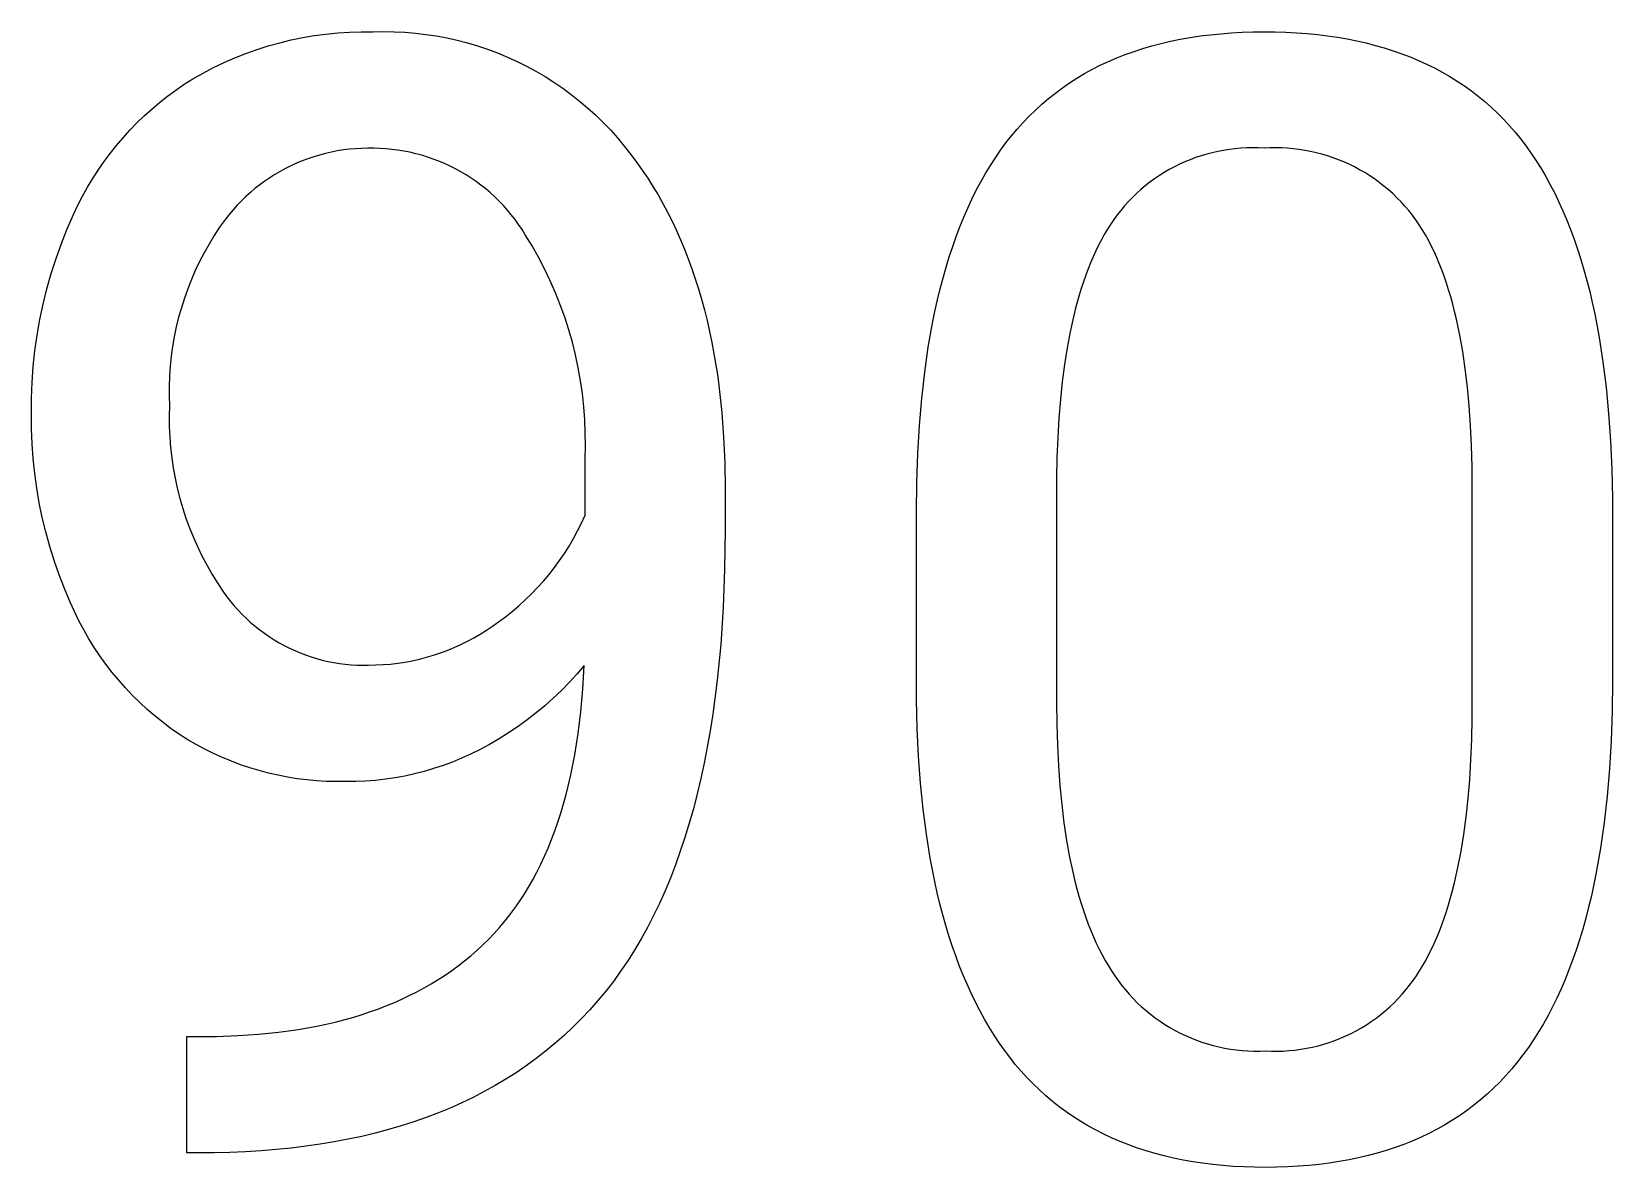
# Model space of a CAD drawing. Header units: millimetres. Extents: x -658 to 2773, y 81 to 2478.
# Drawn here: x 1827.22 to 1870.08, y 230.96 to 261.75 of the extents above; entities that cross this region are included whole.
import ezdxf

# ---------------------------------------------------------------- set-up
doc = ezdxf.new("R2010")
doc.units = ezdxf.units.MM
doc.header["$MEASUREMENT"] = 0
doc.layers.add('Domyślny', color=7, linetype='Continuous', true_color=0x000000)

msp = doc.modelspace()

# ---------------------------------------------------------------- linework, layer by layer
at = {"layer": 'Domyślny'}
for p, q in [((1833.642, 261.365), (1833.95, 261.451)), ((1833.95, 261.451), (1834.261, 261.526)), ((1834.261, 261.526), (1834.574, 261.591)), ((1834.574, 261.591), (1834.889, 261.644)), ((1834.889, 261.644), (1835.206, 261.687)), ((1835.206, 261.687), (1835.524, 261.718)), ((1835.524, 261.718), (1835.843, 261.739)), ((1835.843, 261.739), (1836.163, 261.748)), ((1836.163, 261.748), (1836.483, 261.746)), ((1836.483, 261.746), (1836.77, 261.753)), ((1836.77, 261.753), (1837.057, 261.749)), ((1837.057, 261.749), (1837.344, 261.735)), ((1837.344, 261.735), (1837.631, 261.712)), ((1837.631, 261.712), (1837.916, 261.678)), ((1837.916, 261.678), (1838.2, 261.635)), ((1838.2, 261.635), (1838.483, 261.582)), ((1838.483, 261.582), (1838.763, 261.519)), ((1838.763, 261.519), (1839.041, 261.447)), ((1839.041, 261.447), (1839.317, 261.365)), ((1857.599, 261.367), (1857.85, 261.433)), ((1857.85, 261.433), (1858.106, 261.492)), ((1858.106, 261.492), (1858.367, 261.546)), ((1858.367, 261.546), (1858.634, 261.593)), ((1858.634, 261.593), (1858.905, 261.634)), ((1858.905, 261.634), (1859.181, 261.668)), ((1859.181, 261.668), (1859.463, 261.696)), ((1859.463, 261.696), (1859.749, 261.718)), ((1859.749, 261.718), (1860.041, 261.734)), ((1860.041, 261.734), (1860.337, 261.743)), ((1860.337, 261.743), (1860.639, 261.746)), ((1860.639, 261.746), (1860.938, 261.743)), ((1860.938, 261.743), (1861.232, 261.734)), ((1861.232, 261.734), (1861.521, 261.719)), ((1861.521, 261.719), (1861.805, 261.698)), ((1861.805, 261.698), (1862.084, 261.671)), ((1862.084, 261.671), (1862.358, 261.637)), ((1862.358, 261.637), (1862.627, 261.598)), ((1862.627, 261.598), (1862.891, 261.553)), ((1862.891, 261.553), (1863.151, 261.501)), ((1863.151, 261.501), (1863.405, 261.444)), ((1863.405, 261.444), (1863.654, 261.38)), ((1832.445, 260.916), (1832.738, 261.044)), ((1832.738, 261.044), (1833.036, 261.161)), ((1833.036, 261.161), (1833.337, 261.268)), ((1833.337, 261.268), (1833.642, 261.365)), ((1839.317, 261.365), (1839.589, 261.274)), ((1839.589, 261.274), (1839.858, 261.173)), ((1839.858, 261.173), (1840.124, 261.063)), ((1840.124, 261.063), (1840.385, 260.945)), ((1856.419, 260.944), (1856.645, 261.041)), ((1856.645, 261.041), (1856.876, 261.132)), ((1856.876, 261.132), (1857.112, 261.217)), ((1857.112, 261.217), (1857.353, 261.295)), ((1857.353, 261.295), (1857.599, 261.367)), ((1863.654, 261.38), (1863.898, 261.311)), ((1863.898, 261.311), (1864.138, 261.235)), ((1864.138, 261.235), (1864.372, 261.153)), ((1864.372, 261.153), (1864.601, 261.066)), ((1864.601, 261.066), (1864.826, 260.972)), ((1831.595, 260.473), (1831.873, 260.63)), ((1831.873, 260.63), (1832.157, 260.778)), ((1832.157, 260.778), (1832.445, 260.916)), ((1840.385, 260.945), (1840.643, 260.817)), ((1840.643, 260.817), (1840.896, 260.68)), ((1840.896, 260.68), (1841.144, 260.535)), ((1855.566, 260.492), (1855.772, 260.615)), ((1855.772, 260.615), (1855.983, 260.731)), ((1855.983, 260.731), (1856.198, 260.84)), ((1856.198, 260.84), (1856.419, 260.944)), ((1864.826, 260.972), (1865.045, 260.872)), ((1865.045, 260.872), (1865.26, 260.766)), ((1865.26, 260.766), (1865.469, 260.654)), ((1865.469, 260.654), (1865.674, 260.536)), ((1830.913, 260.004), (1831.135, 260.167)), ((1831.135, 260.167), (1831.362, 260.324)), ((1831.362, 260.324), (1831.595, 260.473)), ((1841.144, 260.535), (1841.386, 260.381)), ((1841.386, 260.381), (1841.624, 260.219)), ((1841.624, 260.219), (1841.855, 260.049)), ((1854.98, 260.088), (1855.17, 260.229)), ((1855.17, 260.229), (1855.366, 260.364)), ((1855.366, 260.364), (1855.566, 260.492)), ((1865.674, 260.536), (1865.873, 260.412)), ((1865.873, 260.412), (1866.068, 260.282)), ((1866.068, 260.282), (1866.258, 260.146)), ((1866.258, 260.146), (1866.442, 260.004)), ((1830.485, 259.654), (1830.696, 259.833)), ((1830.696, 259.833), (1830.913, 260.004)), ((1841.855, 260.049), (1842.081, 259.871)), ((1842.081, 259.871), (1842.3, 259.685)), ((1854.439, 259.627), (1854.614, 259.787)), ((1854.614, 259.787), (1854.795, 259.941)), ((1854.795, 259.941), (1854.98, 260.088)), ((1866.442, 260.004), (1866.622, 259.856)), ((1866.622, 259.856), (1866.797, 259.701)), ((1830.081, 259.278), (1830.28, 259.469)), ((1830.28, 259.469), (1830.485, 259.654)), ((1842.3, 259.685), (1842.513, 259.492)), ((1842.513, 259.492), (1842.719, 259.292)), ((1842.719, 259.292), (1842.918, 259.085)), ((1853.943, 259.11), (1854.104, 259.289)), ((1854.104, 259.289), (1854.269, 259.461)), ((1854.269, 259.461), (1854.439, 259.627)), ((1866.797, 259.701), (1866.967, 259.541)), ((1866.967, 259.541), (1867.131, 259.375)), ((1867.131, 259.375), (1867.291, 259.202)), ((1829.525, 258.665), (1829.703, 258.875)), ((1829.703, 258.875), (1829.889, 259.079)), ((1829.889, 259.079), (1830.081, 259.278)), ((1842.918, 259.085), (1843.11, 258.871)), ((1843.11, 258.871), (1843.294, 258.65)), ((1853.638, 258.734), (1853.788, 258.925)), ((1853.788, 258.925), (1853.943, 259.11)), ((1867.291, 259.202), (1867.446, 259.024)), ((1867.446, 259.024), (1867.596, 258.839)), ((1829.188, 258.227), (1829.353, 258.448)), ((1829.353, 258.448), (1829.525, 258.665)), ((1835.19, 258.449), (1835.03, 258.406)), ((1835.351, 258.486), (1835.19, 258.449)), ((1835.513, 258.517), (1835.351, 258.486)), ((1835.677, 258.543), (1835.513, 258.517)), ((1835.841, 258.563), (1835.677, 258.543)), ((1836.005, 258.578), (1835.841, 258.563)), ((1836.171, 258.587), (1836.005, 258.578)), ((1836.336, 258.591), (1836.171, 258.587)), ((1836.501, 258.589), (1836.336, 258.591)), ((1836.666, 258.584), (1836.501, 258.589)), ((1836.83, 258.575), (1836.666, 258.584)), ((1836.994, 258.559), (1836.83, 258.575)), ((1837.157, 258.539), (1836.994, 258.559)), ((1837.32, 258.512), (1837.157, 258.539)), ((1837.481, 258.48), (1837.32, 258.512)), ((1837.642, 258.443), (1837.481, 258.48)), ((1837.801, 258.4), (1837.642, 258.443)), ((1843.294, 258.65), (1843.471, 258.424)), ((1853.353, 258.332), (1853.493, 258.536)), ((1853.493, 258.536), (1853.638, 258.734)), ((1859.083, 258.43), (1858.932, 258.385)), ((1859.235, 258.47), (1859.083, 258.43)), ((1859.388, 258.504), (1859.235, 258.47)), ((1859.542, 258.533), (1859.388, 258.504)), ((1859.698, 258.557), (1859.542, 258.533)), ((1859.854, 258.576), (1859.698, 258.557)), ((1860.01, 258.589), (1859.854, 258.576)), ((1860.167, 258.597), (1860.01, 258.589)), ((1860.325, 258.6), (1860.167, 258.597)), ((1860.482, 258.597), (1860.325, 258.6)), ((1860.639, 258.589), (1860.482, 258.597)), ((1860.797, 258.597), (1860.639, 258.589)), ((1860.955, 258.6), (1860.797, 258.597)), ((1861.114, 258.597), (1860.955, 258.6)), ((1861.272, 258.589), (1861.114, 258.597)), ((1861.43, 258.576), (1861.272, 258.589)), ((1861.587, 258.557), (1861.43, 258.576)), ((1861.744, 258.533), (1861.587, 258.557)), ((1861.899, 258.504), (1861.744, 258.533)), ((1862.054, 258.469), (1861.899, 258.504)), ((1862.207, 258.429), (1862.054, 258.469)), ((1862.359, 258.384), (1862.207, 258.429)), ((1867.596, 258.839), (1867.741, 258.649)), ((1867.741, 258.649), (1867.881, 258.452)), ((1867.881, 258.452), (1868.017, 258.248)), ((1828.882, 257.768), (1829.031, 258)), ((1829.031, 258), (1829.188, 258.227)), ((1834.109, 258.041), (1833.964, 257.962)), ((1834.257, 258.115), (1834.109, 258.041)), ((1834.408, 258.184), (1834.257, 258.115)), ((1834.56, 258.247), (1834.408, 258.184)), ((1834.715, 258.305), (1834.56, 258.247)), ((1834.872, 258.359), (1834.715, 258.305)), ((1835.03, 258.406), (1834.872, 258.359)), ((1837.958, 258.352), (1837.801, 258.4)), ((1838.114, 258.298), (1837.958, 258.352)), ((1838.267, 258.24), (1838.114, 258.298)), ((1838.419, 258.176), (1838.267, 258.24)), ((1838.569, 258.107), (1838.419, 258.176)), ((1838.716, 258.032), (1838.569, 258.107)), ((1838.86, 257.953), (1838.716, 258.032)), ((1843.471, 258.424), (1843.628, 258.213)), ((1843.628, 258.213), (1843.78, 257.999)), ((1843.78, 257.999), (1843.928, 257.779)), ((1853.086, 257.904), (1853.217, 258.122)), ((1853.217, 258.122), (1853.353, 258.332)), ((1858.068, 258.011), (1857.932, 257.932)), ((1858.206, 258.086), (1858.068, 258.011)), ((1858.347, 258.156), (1858.206, 258.086)), ((1858.49, 258.22), (1858.347, 258.156)), ((1858.636, 258.28), (1858.49, 258.22)), ((1858.783, 258.335), (1858.636, 258.28)), ((1858.932, 258.385), (1858.783, 258.335)), ((1862.509, 258.334), (1862.359, 258.384)), ((1862.658, 258.279), (1862.509, 258.334)), ((1862.804, 258.219), (1862.658, 258.279)), ((1862.949, 258.154), (1862.804, 258.219)), ((1863.091, 258.084), (1862.949, 258.154)), ((1863.23, 258.009), (1863.091, 258.084)), ((1863.367, 257.93), (1863.23, 258.009)), ((1868.017, 258.248), (1868.149, 258.038)), ((1868.149, 258.038), (1868.276, 257.822)), ((1828.74, 257.531), (1828.882, 257.768)), ((1833.411, 257.599), (1833.281, 257.497)), ((1833.545, 257.697), (1833.411, 257.599)), ((1833.681, 257.79), (1833.545, 257.697)), ((1833.821, 257.879), (1833.681, 257.79)), ((1833.964, 257.962), (1833.821, 257.879)), ((1839.002, 257.869), (1838.86, 257.953)), ((1839.14, 257.78), (1839.002, 257.869)), ((1839.276, 257.687), (1839.14, 257.78)), ((1839.408, 257.589), (1839.276, 257.687)), ((1839.537, 257.487), (1839.408, 257.589)), ((1843.928, 257.779), (1844.07, 257.555)), ((1852.837, 257.45), (1852.959, 257.68)), ((1852.959, 257.68), (1853.086, 257.904)), ((1857.419, 257.57), (1857.298, 257.469)), ((1857.542, 257.667), (1857.419, 257.57)), ((1857.669, 257.76), (1857.542, 257.667)), ((1857.799, 257.848), (1857.669, 257.76)), ((1857.932, 257.932), (1857.799, 257.848)), ((1863.502, 257.845), (1863.367, 257.93)), ((1863.633, 257.757), (1863.502, 257.845)), ((1863.761, 257.664), (1863.633, 257.757)), ((1863.886, 257.566), (1863.761, 257.664)), ((1868.276, 257.822), (1868.399, 257.598)), ((1868.399, 257.598), (1868.518, 257.369)), ((1828.48, 257.043), (1828.606, 257.289)), ((1828.606, 257.289), (1828.74, 257.531)), ((1832.913, 257.165), (1832.798, 257.046)), ((1833.032, 257.28), (1832.913, 257.165)), ((1833.155, 257.391), (1833.032, 257.28)), ((1833.281, 257.497), (1833.155, 257.391)), ((1839.662, 257.38), (1839.537, 257.487)), ((1839.784, 257.269), (1839.662, 257.38)), ((1839.902, 257.154), (1839.784, 257.269)), ((1840.015, 257.035), (1839.902, 257.154)), ((1844.07, 257.555), (1844.207, 257.326)), ((1844.207, 257.326), (1844.34, 257.092)), ((1852.605, 256.969), (1852.719, 257.213)), ((1852.719, 257.213), (1852.837, 257.45)), ((1856.959, 257.142), (1856.853, 257.026)), ((1857.068, 257.255), (1856.959, 257.142)), ((1857.181, 257.364), (1857.068, 257.255)), ((1857.298, 257.469), (1857.181, 257.364)), ((1864.008, 257.465), (1863.886, 257.566)), ((1864.126, 257.359), (1864.008, 257.465)), ((1864.24, 257.25), (1864.126, 257.359)), ((1864.351, 257.136), (1864.24, 257.25)), ((1868.518, 257.369), (1868.632, 257.132)), ((1828.191, 256.401), (1828.363, 256.794)), ((1828.363, 256.794), (1828.48, 257.043)), ((1832.581, 256.797), (1832.478, 256.667)), ((1832.687, 256.924), (1832.581, 256.797)), ((1832.798, 257.046), (1832.687, 256.924)), ((1840.125, 256.912), (1840.015, 257.035)), ((1840.23, 256.786), (1840.125, 256.912)), ((1840.332, 256.656), (1840.23, 256.786)), ((1844.34, 257.092), (1844.467, 256.854)), ((1844.467, 256.854), (1844.589, 256.611)), ((1852.392, 256.461), (1852.496, 256.719)), ((1852.496, 256.719), (1852.605, 256.969)), ((1856.655, 256.782), (1856.562, 256.655)), ((1856.752, 256.906), (1856.655, 256.782)), ((1856.853, 257.026), (1856.752, 256.906)), ((1864.458, 257.019), (1864.351, 257.136)), ((1864.56, 256.899), (1864.458, 257.019)), ((1864.659, 256.775), (1864.56, 256.899)), ((1864.753, 256.647), (1864.659, 256.775)), ((1868.632, 257.132), (1868.742, 256.89)), ((1868.742, 256.89), (1868.847, 256.64)), ((1828.032, 256.003), (1828.191, 256.401)), ((1832.323, 256.447), (1832.175, 256.222)), ((1832.478, 256.667), (1832.323, 256.447)), ((1840.428, 256.522), (1840.332, 256.656)), ((1840.52, 256.386), (1840.428, 256.522)), ((1840.607, 256.246), (1840.52, 256.386)), ((1844.589, 256.611), (1844.707, 256.363)), ((1844.707, 256.363), (1844.819, 256.11)), ((1852.292, 256.198), (1852.392, 256.461)), ((1856.389, 256.393), (1856.307, 256.253)), ((1856.473, 256.526), (1856.389, 256.393)), ((1856.562, 256.655), (1856.473, 256.526)), ((1864.843, 256.517), (1864.753, 256.647)), ((1864.928, 256.384), (1864.843, 256.517)), ((1865.012, 256.243), (1864.928, 256.384)), ((1868.847, 256.64), (1868.949, 256.384)), ((1868.949, 256.384), (1869.046, 256.122)), ((1827.887, 255.6), (1828.032, 256.003)), ((1832.035, 255.991), (1831.903, 255.757)), ((1832.175, 256.222), (1832.035, 255.991)), ((1840.793, 255.943), (1840.607, 256.246)), ((1840.967, 255.634), (1840.793, 255.943)), ((1844.819, 256.11), (1844.926, 255.853)), ((1852.105, 255.65), (1852.196, 255.927)), ((1852.196, 255.927), (1852.292, 256.198)), ((1856.15, 255.96), (1856.076, 255.807)), ((1856.227, 256.109), (1856.15, 255.96)), ((1856.307, 256.253), (1856.227, 256.109)), ((1865.092, 256.098), (1865.012, 256.243)), ((1865.17, 255.947), (1865.092, 256.098)), ((1865.246, 255.791), (1865.17, 255.947)), ((1869.046, 256.122), (1869.138, 255.852)), ((1827.756, 255.192), (1827.887, 255.6)), ((1831.779, 255.517), (1831.663, 255.274)), ((1831.903, 255.757), (1831.779, 255.517)), ((1841.132, 255.319), (1840.967, 255.634)), ((1844.926, 255.853), (1845.029, 255.591)), ((1845.029, 255.591), (1845.126, 255.324)), ((1852.018, 255.367), (1852.105, 255.65)), ((1855.934, 255.487), (1855.867, 255.319)), ((1856.003, 255.649), (1855.934, 255.487)), ((1856.076, 255.807), (1856.003, 255.649)), ((1865.318, 255.631), (1865.246, 255.791)), ((1865.388, 255.465), (1865.318, 255.631)), ((1865.456, 255.294), (1865.388, 255.465)), ((1869.138, 255.852), (1869.227, 255.577)), ((1869.227, 255.577), (1869.311, 255.294)), ((1827.64, 254.78), (1827.756, 255.192)), ((1831.556, 255.027), (1831.457, 254.776)), ((1831.663, 255.274), (1831.556, 255.027)), ((1841.285, 254.999), (1841.132, 255.319)), ((1841.428, 254.673), (1841.285, 254.999)), ((1845.126, 255.324), (1845.218, 255.053)), ((1845.218, 255.053), (1845.306, 254.777)), ((1851.858, 254.78), (1851.935, 255.077)), ((1851.935, 255.077), (1852.018, 255.367)), ((1855.802, 255.148), (1855.74, 254.971)), ((1855.867, 255.319), (1855.802, 255.148)), ((1865.521, 255.118), (1865.456, 255.294)), ((1865.583, 254.936), (1865.521, 255.118)), ((1869.311, 255.294), (1869.39, 255.006)), ((1869.39, 255.006), (1869.466, 254.71)), ((1827.537, 254.364), (1827.64, 254.78)), ((1831.457, 254.776), (1831.366, 254.522)), ((1841.559, 254.343), (1841.428, 254.673)), ((1845.306, 254.777), (1845.388, 254.496)), ((1851.784, 254.476), (1851.858, 254.78)), ((1855.624, 254.605), (1855.57, 254.415)), ((1855.681, 254.79), (1855.624, 254.605)), ((1855.74, 254.971), (1855.681, 254.79)), ((1865.642, 254.75), (1865.583, 254.936)), ((1865.699, 254.559), (1865.642, 254.75)), ((1869.466, 254.71), (1869.537, 254.408)), ((1827.449, 253.944), (1827.537, 254.364)), ((1831.284, 254.266), (1831.211, 254.006)), ((1831.366, 254.522), (1831.284, 254.266)), ((1841.679, 254.009), (1841.559, 254.343)), ((1845.388, 254.496), (1845.466, 254.21)), ((1845.466, 254.21), (1845.538, 253.92)), ((1851.651, 253.849), (1851.715, 254.166)), ((1851.715, 254.166), (1851.784, 254.476)), ((1855.518, 254.22), (1855.469, 254.021)), ((1855.57, 254.415), (1855.518, 254.22)), ((1865.753, 254.362), (1865.699, 254.559)), ((1865.805, 254.16), (1865.753, 254.362)), ((1865.854, 253.954), (1865.805, 254.16)), ((1869.537, 254.408), (1869.603, 254.1)), ((1827.375, 253.522), (1827.449, 253.944)), ((1831.147, 253.745), (1831.092, 253.481)), ((1831.211, 254.006), (1831.147, 253.745)), ((1841.788, 253.671), (1841.679, 254.009)), ((1845.538, 253.92), (1845.605, 253.625)), ((1851.535, 253.196), (1851.651, 253.849)), ((1855.469, 254.021), (1855.378, 253.608)), ((1865.944, 253.525), (1865.854, 253.954)), ((1869.603, 254.1), (1869.724, 253.463)), ((1827.316, 253.098), (1827.375, 253.522)), ((1831.092, 253.481), (1831.046, 253.215)), ((1841.885, 253.329), (1841.788, 253.671)), ((1841.971, 252.985), (1841.885, 253.329)), ((1845.605, 253.625), (1845.668, 253.325)), ((1845.668, 253.325), (1845.725, 253.02)), ((1855.378, 253.608), (1855.297, 253.177)), ((1866.023, 253.075), (1865.944, 253.525)), ((1869.724, 253.463), (1869.826, 252.8)), ((1827.271, 252.672), (1827.316, 253.098)), ((1831.009, 252.948), (1830.98, 252.68)), ((1831.046, 253.215), (1831.009, 252.948)), ((1842.045, 252.637), (1841.971, 252.985)), ((1845.725, 253.02), (1845.778, 252.711)), ((1851.437, 252.516), (1851.535, 253.196)), ((1855.297, 253.177), (1855.226, 252.728)), ((1866.092, 252.606), (1866.023, 253.075)), ((1827.241, 252.244), (1827.271, 252.672)), ((1830.98, 252.68), (1830.961, 252.412)), ((1842.107, 252.288), (1842.045, 252.637)), ((1845.778, 252.711), (1845.825, 252.397)), ((1851.357, 251.809), (1851.437, 252.516)), ((1855.226, 252.728), (1855.165, 252.26)), ((1866.15, 252.116), (1866.092, 252.606)), ((1869.826, 252.8), (1869.912, 252.11)), ((1827.226, 251.816), (1827.241, 252.244)), ((1830.952, 252.142), (1830.951, 251.873)), ((1830.961, 252.412), (1830.952, 252.142)), ((1842.157, 251.936), (1842.107, 252.288)), ((1845.825, 252.397), (1845.868, 252.078)), ((1845.868, 252.078), (1845.937, 251.427)), ((1855.165, 252.26), (1855.115, 251.774)), ((1866.198, 251.605), (1866.15, 252.116)), ((1869.912, 252.11), (1869.98, 251.395)), ((1827.225, 251.388), (1827.226, 251.816)), ((1830.951, 251.873), (1830.959, 251.604)), ((1830.959, 251.604), (1830.953, 251.322)), ((1842.195, 251.583), (1842.157, 251.936)), ((1842.222, 251.229), (1842.195, 251.583)), ((1851.295, 251.076), (1851.357, 251.809)), ((1855.115, 251.774), (1855.074, 251.269)), ((1866.235, 251.074), (1866.198, 251.605)), ((1827.226, 250.983), (1827.225, 251.388)), ((1830.953, 251.322), (1830.956, 251.041)), ((1842.236, 250.874), (1842.222, 251.229)), ((1845.937, 251.427), (1845.987, 250.756)), ((1855.074, 251.269), (1855.044, 250.746)), ((1869.98, 251.395), (1870.032, 250.653)), ((1827.241, 250.579), (1827.226, 250.983)), ((1830.956, 251.041), (1830.968, 250.76)), ((1830.968, 250.76), (1830.99, 250.479)), ((1842.238, 250.518), (1842.236, 250.874)), ((1845.987, 250.756), (1846.017, 250.067)), ((1851.25, 250.316), (1851.295, 251.076)), ((1855.044, 250.746), (1855.024, 250.205)), ((1866.261, 250.523), (1866.235, 251.074)), ((1827.27, 250.176), (1827.241, 250.579)), ((1830.99, 250.479), (1831.022, 250.199)), ((1842.228, 250.163), (1842.238, 250.518)), ((1851.223, 249.53), (1851.25, 250.316)), ((1866.277, 249.951), (1866.261, 250.523)), ((1870.032, 250.653), (1870.065, 249.885)), ((1827.311, 249.774), (1827.27, 250.176)), ((1831.022, 250.199), (1831.063, 249.921)), ((1831.063, 249.921), (1831.114, 249.644)), ((1842.228, 248.643), (1842.228, 250.163)), ((1846.017, 250.067), (1846.027, 249.358)), ((1855.024, 250.205), (1855.014, 249.645)), ((1866.282, 249.358), (1866.277, 249.951)), ((1870.065, 249.885), (1870.082, 249.09)), ((1827.366, 249.373), (1827.311, 249.774)), ((1831.114, 249.644), (1831.174, 249.369)), ((1851.214, 248.717), (1851.223, 249.53)), ((1855.014, 249.645), (1855.014, 243.573)), ((1827.434, 248.975), (1827.366, 249.373)), ((1831.174, 249.369), (1831.243, 249.096)), ((1831.243, 249.096), (1831.322, 248.826)), ((1846.027, 249.358), (1846.027, 248.248)), ((1866.282, 243.141), (1866.282, 249.358)), ((1870.082, 249.09), (1870.082, 244.15)), ((1827.515, 248.579), (1827.434, 248.975)), ((1827.61, 248.185), (1827.515, 248.579)), ((1831.322, 248.826), (1831.41, 248.559)), ((1842.131, 248.428), (1842.228, 248.643)), ((1851.214, 243.635), (1851.214, 248.717)), ((1827.717, 247.795), (1827.61, 248.185)), ((1831.41, 248.559), (1831.506, 248.295)), ((1831.506, 248.295), (1831.612, 248.034)), ((1841.914, 248.009), (1842.026, 248.216)), ((1842.026, 248.216), (1842.131, 248.428)), ((1846.027, 248.248), (1846.014, 247.173)), ((1827.837, 247.409), (1827.717, 247.795)), ((1831.612, 248.034), (1831.727, 247.777)), ((1831.727, 247.777), (1831.85, 247.524)), ((1841.67, 247.605), (1841.796, 247.805)), ((1841.796, 247.805), (1841.914, 248.009)), ((1827.969, 247.027), (1827.837, 247.409)), ((1831.85, 247.524), (1831.982, 247.275)), ((1841.399, 247.219), (1841.538, 247.41)), ((1841.538, 247.41), (1841.67, 247.605)), ((1828.114, 246.65), (1827.969, 247.027)), ((1831.982, 247.275), (1832.122, 247.031)), ((1832.122, 247.031), (1832.271, 246.792)), ((1841.101, 246.853), (1841.253, 247.033)), ((1841.253, 247.033), (1841.399, 247.219)), ((1846.014, 247.173), (1845.973, 246.136)), ((1828.272, 246.278), (1828.114, 246.65)), ((1832.271, 246.792), (1832.427, 246.558)), ((1832.427, 246.558), (1832.52, 246.43)), ((1832.52, 246.43), (1832.617, 246.305)), ((1840.61, 246.343), (1840.78, 246.507)), ((1840.78, 246.507), (1840.944, 246.677)), ((1840.944, 246.677), (1841.101, 246.853)), ((1828.386, 246.025), (1828.272, 246.278)), ((1828.508, 245.776), (1828.386, 246.025)), ((1832.617, 246.305), (1832.719, 246.184)), ((1832.719, 246.184), (1832.824, 246.066)), ((1832.824, 246.066), (1832.933, 245.952)), ((1840.07, 245.887), (1840.255, 246.033)), ((1840.255, 246.033), (1840.435, 246.185)), ((1840.435, 246.185), (1840.61, 246.343)), ((1845.973, 246.136), (1845.906, 245.135)), ((1828.638, 245.531), (1828.508, 245.776)), ((1832.933, 245.952), (1833.047, 245.841)), ((1833.047, 245.841), (1833.163, 245.734)), ((1833.163, 245.734), (1833.284, 245.632)), ((1833.284, 245.632), (1833.408, 245.534)), ((1839.554, 245.52), (1839.719, 245.631)), ((1839.719, 245.631), (1839.88, 245.747)), ((1839.88, 245.747), (1840.07, 245.887)), ((1828.777, 245.29), (1828.638, 245.531)), ((1828.924, 245.055), (1828.777, 245.29)), ((1833.408, 245.534), (1833.535, 245.439)), ((1833.535, 245.439), (1833.665, 245.35)), ((1833.665, 245.35), (1833.798, 245.264)), ((1833.798, 245.264), (1833.934, 245.184)), ((1833.934, 245.184), (1834.073, 245.108)), ((1838.86, 245.133), (1839.038, 245.221)), ((1839.038, 245.221), (1839.213, 245.315)), ((1839.213, 245.315), (1839.385, 245.414)), ((1839.385, 245.414), (1839.554, 245.52)), ((1829.078, 244.824), (1828.924, 245.055)), ((1829.24, 244.599), (1829.078, 244.824)), ((1834.073, 245.108), (1834.214, 245.036)), ((1834.214, 245.036), (1834.358, 244.97)), ((1834.358, 244.97), (1834.504, 244.909)), ((1834.504, 244.909), (1834.652, 244.852)), ((1834.652, 244.852), (1834.801, 244.801)), ((1834.801, 244.801), (1834.952, 244.754)), ((1834.952, 244.754), (1835.105, 244.713)), ((1835.105, 244.713), (1835.259, 244.678)), ((1837.543, 244.695), (1837.737, 244.738)), ((1837.737, 244.738), (1837.93, 244.788)), ((1837.93, 244.788), (1838.12, 244.845)), ((1838.12, 244.845), (1838.309, 244.907)), ((1838.309, 244.907), (1838.495, 244.976)), ((1838.495, 244.976), (1838.679, 245.052)), ((1838.679, 245.052), (1838.86, 245.133)), ((1845.906, 245.135), (1845.812, 244.17)), ((1829.41, 244.379), (1829.24, 244.599)), ((1829.587, 244.166), (1829.41, 244.379)), ((1835.259, 244.678), (1835.414, 244.647)), ((1835.414, 244.647), (1835.571, 244.622)), ((1835.571, 244.622), (1835.728, 244.602)), ((1835.728, 244.602), (1835.885, 244.587)), ((1835.885, 244.587), (1836.043, 244.578)), ((1836.043, 244.578), (1836.201, 244.574)), ((1836.201, 244.574), (1836.359, 244.575)), ((1836.359, 244.575), (1836.558, 244.579)), ((1836.558, 244.579), (1836.756, 244.588)), ((1836.756, 244.588), (1836.954, 244.605)), ((1836.954, 244.605), (1837.152, 244.628)), ((1837.152, 244.628), (1837.348, 244.659)), ((1837.348, 244.659), (1837.543, 244.695)), ((1842.009, 244.332), (1841.802, 244.107)), ((1842.209, 244.563), (1842.009, 244.332)), ((1842.172, 243.926), (1842.209, 244.563)), ((1829.77, 243.958), (1829.587, 244.166)), ((1829.961, 243.756), (1829.77, 243.958)), ((1841.587, 243.89), (1841.365, 243.679)), ((1841.802, 244.107), (1841.587, 243.89)), ((1842.117, 243.311), (1842.172, 243.926)), ((1845.812, 244.17), (1845.69, 243.243)), ((1870.082, 244.15), (1870.073, 243.327)), ((1830.159, 243.561), (1829.961, 243.756)), ((1830.362, 243.373), (1830.159, 243.561)), ((1841.136, 243.476), (1840.901, 243.281)), ((1841.365, 243.679), (1841.136, 243.476)), ((1851.233, 242.857), (1851.214, 243.635)), ((1855.014, 243.573), (1855.019, 242.978)), ((1830.572, 243.192), (1830.362, 243.373)), ((1830.788, 243.017), (1830.572, 243.192)), ((1831.01, 242.85), (1830.788, 243.017)), ((1840.659, 243.094), (1840.412, 242.914)), ((1840.901, 243.281), (1840.659, 243.094)), ((1842.043, 242.718), (1842.117, 243.311)), ((1845.69, 243.243), (1845.62, 242.793)), ((1866.269, 242.566), (1866.282, 243.141)), ((1870.073, 243.327), (1870.046, 242.531)), ((1831.237, 242.691), (1831.01, 242.85)), ((1831.461, 242.551), (1831.237, 242.691)), ((1839.899, 242.58), (1839.635, 242.426)), ((1840.158, 242.743), (1839.899, 242.58)), ((1840.412, 242.914), (1840.158, 242.743)), ((1842, 242.43), (1842.043, 242.718)), ((1845.62, 242.793), (1845.542, 242.353)), ((1851.27, 242.104), (1851.233, 242.857)), ((1855.019, 242.978), (1855.036, 242.402)), ((1831.69, 242.419), (1831.461, 242.551)), ((1831.922, 242.295), (1831.69, 242.419)), ((1832.159, 242.178), (1831.922, 242.295)), ((1832.4, 242.069), (1832.159, 242.178)), ((1839.125, 242.162), (1838.881, 242.051)), ((1839.366, 242.281), (1839.125, 242.162)), ((1839.635, 242.426), (1839.366, 242.281)), ((1841.899, 241.869), (1841.952, 242.147)), ((1841.952, 242.147), (1842, 242.43)), ((1845.542, 242.353), (1845.458, 241.921)), ((1855.036, 242.402), (1855.063, 241.847)), ((1866.246, 242.011), (1866.269, 242.566)), ((1870.046, 242.531), (1870.001, 241.762)), ((1832.644, 241.968), (1832.4, 242.069)), ((1832.891, 241.876), (1832.644, 241.968)), ((1833.141, 241.791), (1832.891, 241.876)), ((1833.394, 241.715), (1833.141, 241.791)), ((1833.649, 241.648), (1833.394, 241.715)), ((1838.125, 241.77), (1837.868, 241.694)), ((1838.38, 241.854), (1838.125, 241.77)), ((1838.632, 241.948), (1838.38, 241.854)), ((1838.881, 242.051), (1838.632, 241.948)), ((1841.843, 241.597), (1841.899, 241.869)), ((1845.458, 241.921), (1845.367, 241.499)), ((1851.324, 241.376), (1851.27, 242.104)), ((1855.063, 241.847), (1855.102, 241.311)), ((1866.213, 241.475), (1866.246, 242.011)), ((1870.001, 241.762), (1869.939, 241.02)), ((1833.906, 241.589), (1833.649, 241.648)), ((1834.166, 241.538), (1833.906, 241.589)), ((1834.426, 241.496), (1834.166, 241.538)), ((1834.688, 241.463), (1834.426, 241.496)), ((1834.951, 241.438), (1834.688, 241.463)), ((1835.215, 241.423), (1834.951, 241.438)), ((1835.479, 241.416), (1835.215, 241.423)), ((1835.743, 241.417), (1835.479, 241.416)), ((1836.011, 241.419), (1835.743, 241.417)), ((1836.28, 241.431), (1836.011, 241.419)), ((1836.548, 241.451), (1836.28, 241.431)), ((1836.815, 241.481), (1836.548, 241.451)), ((1837.081, 241.521), (1836.815, 241.481)), ((1837.345, 241.569), (1837.081, 241.521)), ((1837.607, 241.627), (1837.345, 241.569)), ((1837.868, 241.694), (1837.607, 241.627)), ((1841.715, 241.069), (1841.781, 241.33)), ((1841.781, 241.33), (1841.843, 241.597)), ((1845.367, 241.499), (1845.269, 241.086)), ((1851.395, 240.672), (1851.324, 241.376)), ((1855.102, 241.311), (1855.151, 240.794)), ((1866.17, 240.959), (1866.213, 241.475)), ((1841.645, 240.813), (1841.715, 241.069)), ((1845.269, 241.086), (1845.165, 240.683)), ((1866.116, 240.462), (1866.17, 240.959)), ((1869.939, 241.02), (1869.859, 240.305)), ((1841.491, 240.318), (1841.57, 240.563)), ((1841.57, 240.563), (1841.645, 240.813)), ((1845.165, 240.683), (1845.054, 240.288)), ((1851.483, 239.992), (1851.395, 240.672)), ((1855.151, 240.794), (1855.211, 240.298)), ((1866.053, 239.985), (1866.116, 240.462)), ((1841.319, 239.845), (1841.407, 240.079)), ((1841.407, 240.079), (1841.491, 240.318)), ((1845.054, 240.288), (1844.936, 239.903)), ((1855.211, 240.298), (1855.283, 239.822)), ((1869.859, 240.305), (1869.761, 239.616)), ((1841.129, 239.393), (1841.226, 239.616)), ((1841.226, 239.616), (1841.319, 239.845)), ((1844.936, 239.903), (1844.811, 239.527)), ((1851.588, 239.337), (1851.483, 239.992)), ((1855.283, 239.822), (1855.365, 239.365)), ((1865.979, 239.527), (1866.053, 239.985)), ((1869.761, 239.616), (1869.645, 238.955)), ((1840.921, 238.963), (1841.027, 239.175)), ((1841.027, 239.175), (1841.129, 239.393)), ((1844.68, 239.16), (1844.542, 238.803)), ((1844.811, 239.527), (1844.68, 239.16)), ((1851.711, 238.707), (1851.588, 239.337)), ((1855.365, 239.365), (1855.459, 238.928)), ((1865.895, 239.089), (1865.979, 239.527)), ((1840.695, 238.555), (1840.81, 238.756)), ((1840.81, 238.756), (1840.921, 238.963)), ((1844.542, 238.803), (1844.397, 238.454)), ((1855.459, 238.928), (1855.509, 238.717)), ((1855.509, 238.717), (1855.563, 238.511)), ((1865.801, 238.671), (1865.895, 239.089)), ((1869.645, 238.955), (1869.581, 238.634)), ((1840.452, 238.168), (1840.576, 238.359)), ((1840.576, 238.359), (1840.695, 238.555)), ((1844.397, 238.454), (1844.245, 238.115)), ((1851.779, 238.401), (1851.711, 238.707)), ((1851.852, 238.101), (1851.779, 238.401)), ((1855.563, 238.511), (1855.619, 238.309)), ((1855.619, 238.309), (1855.678, 238.113)), ((1865.696, 238.272), (1865.75, 238.469)), ((1865.75, 238.469), (1865.801, 238.671)), ((1869.512, 238.32), (1869.438, 238.013)), ((1869.581, 238.634), (1869.512, 238.32)), ((1840.19, 237.804), (1840.323, 237.983)), ((1840.323, 237.983), (1840.452, 238.168)), ((1844.245, 238.115), (1844.087, 237.785)), ((1851.928, 237.807), (1851.852, 238.101)), ((1855.678, 238.113), (1855.74, 237.922)), ((1855.74, 237.922), (1855.805, 237.736)), ((1865.52, 237.71), (1865.582, 237.892)), ((1865.582, 237.892), (1865.64, 238.08)), ((1865.64, 238.08), (1865.696, 238.272)), ((1869.438, 238.013), (1869.36, 237.712)), ((1839.764, 237.298), (1839.91, 237.461)), ((1839.91, 237.461), (1840.052, 237.63)), ((1840.052, 237.63), (1840.19, 237.804)), ((1843.922, 237.465), (1843.75, 237.153)), ((1844.087, 237.785), (1843.922, 237.465)), ((1852.009, 237.519), (1851.928, 237.807)), ((1852.094, 237.238), (1852.009, 237.519)), ((1855.805, 237.736), (1855.872, 237.554)), ((1855.872, 237.554), (1855.942, 237.378)), ((1865.391, 237.36), (1865.457, 237.533)), ((1865.457, 237.533), (1865.52, 237.71)), ((1869.36, 237.712), (1869.278, 237.418)), ((1839.457, 236.987), (1839.613, 237.14)), ((1839.613, 237.14), (1839.764, 237.298)), ((1843.75, 237.153), (1843.572, 236.851)), ((1852.184, 236.962), (1852.094, 237.238)), ((1855.942, 237.378), (1856.015, 237.206)), ((1856.015, 237.206), (1856.09, 237.04)), ((1856.09, 237.04), (1856.169, 236.878)), ((1865.177, 236.872), (1865.251, 237.03)), ((1865.251, 237.03), (1865.322, 237.192)), ((1865.322, 237.192), (1865.391, 237.36)), ((1869.191, 237.131), (1869.1, 236.851)), ((1869.278, 237.418), (1869.191, 237.131)), ((1838.965, 236.559), (1839.133, 236.697)), ((1839.133, 236.697), (1839.297, 236.84)), ((1839.297, 236.84), (1839.457, 236.987)), ((1843.572, 236.851), (1843.386, 236.558)), ((1852.278, 236.693), (1852.184, 236.962)), ((1852.376, 236.43), (1852.278, 236.693)), ((1856.169, 236.878), (1856.25, 236.722)), ((1856.25, 236.722), (1856.333, 236.57)), ((1856.333, 236.57), (1856.42, 236.423)), ((1864.94, 236.427), (1865.021, 236.571)), ((1865.021, 236.571), (1865.1, 236.719)), ((1865.1, 236.719), (1865.177, 236.872)), ((1869.004, 236.577), (1868.904, 236.31)), ((1869.1, 236.851), (1869.004, 236.577)), ((1838.249, 236.05), (1838.434, 236.171)), ((1838.434, 236.171), (1838.615, 236.296)), ((1838.615, 236.296), (1838.792, 236.425)), ((1838.792, 236.425), (1838.965, 236.559)), ((1843.194, 236.274), (1842.996, 235.999)), ((1843.386, 236.558), (1843.194, 236.274)), ((1852.479, 236.173), (1852.376, 236.43)), ((1852.586, 235.922), (1852.479, 236.173)), ((1856.42, 236.423), (1856.502, 236.287)), ((1856.502, 236.287), (1856.589, 236.154)), ((1856.589, 236.154), (1856.681, 236.023)), ((1864.679, 236.023), (1864.77, 236.155)), ((1864.77, 236.155), (1864.856, 236.289)), ((1864.856, 236.289), (1864.94, 236.427)), ((1868.904, 236.31), (1868.8, 236.05)), ((1837.465, 235.614), (1837.667, 235.717)), ((1837.667, 235.717), (1837.865, 235.823)), ((1837.865, 235.823), (1838.059, 235.935)), ((1838.059, 235.935), (1838.249, 236.05)), ((1842.79, 235.734), (1842.578, 235.478)), ((1842.996, 235.999), (1842.79, 235.734)), ((1852.697, 235.678), (1852.586, 235.922)), ((1856.681, 236.023), (1856.777, 235.896)), ((1856.777, 235.896), (1856.877, 235.772)), ((1856.877, 235.772), (1856.981, 235.652)), ((1864.381, 235.65), (1864.485, 235.771)), ((1864.485, 235.771), (1864.584, 235.895)), ((1864.584, 235.895), (1864.679, 236.023)), ((1868.691, 235.796), (1868.577, 235.549)), ((1868.8, 236.05), (1868.691, 235.796)), ((1836.613, 235.25), (1836.832, 235.335)), ((1836.832, 235.335), (1837.047, 235.423)), ((1837.047, 235.423), (1837.258, 235.517)), ((1837.258, 235.517), (1837.465, 235.614)), ((1842.578, 235.478), (1842.359, 235.23)), ((1852.812, 235.439), (1852.697, 235.678)), ((1852.932, 235.207), (1852.812, 235.439)), ((1856.981, 235.652), (1857.09, 235.536)), ((1857.09, 235.536), (1857.202, 235.423)), ((1857.202, 235.423), (1857.318, 235.314)), ((1857.318, 235.314), (1857.438, 235.209)), ((1863.925, 235.204), (1864.045, 235.309)), ((1864.045, 235.309), (1864.161, 235.419)), ((1864.161, 235.419), (1864.273, 235.532)), ((1864.273, 235.532), (1864.381, 235.65)), ((1868.459, 235.309), (1868.337, 235.076)), ((1868.577, 235.549), (1868.459, 235.309)), ((1835.207, 234.84), (1835.452, 234.897)), ((1835.452, 234.897), (1835.693, 234.959)), ((1835.693, 234.959), (1835.929, 235.025)), ((1835.929, 235.025), (1836.161, 235.095)), ((1836.161, 235.095), (1836.389, 235.171)), ((1836.389, 235.171), (1836.613, 235.25)), ((1842.133, 234.99), (1841.9, 234.758)), ((1842.359, 235.23), (1842.133, 234.99)), ((1853.057, 234.98), (1852.932, 235.207)), ((1853.185, 234.76), (1853.057, 234.98)), ((1857.438, 235.209), (1857.561, 235.108)), ((1857.561, 235.108), (1857.688, 235.012)), ((1857.688, 235.012), (1857.818, 234.92)), ((1857.818, 234.92), (1857.951, 234.832)), ((1863.413, 234.825), (1863.546, 234.913)), ((1863.546, 234.913), (1863.676, 235.005)), ((1863.676, 235.005), (1863.802, 235.102)), ((1863.802, 235.102), (1863.925, 235.204)), ((1868.337, 235.076), (1868.21, 234.849)), ((1831.431, 231.352), (1831.431, 234.51)), ((1831.431, 234.51), (1832.233, 234.51)), ((1832.233, 234.51), (1832.812, 234.529)), ((1832.812, 234.529), (1833.374, 234.566)), ((1833.374, 234.566), (1833.649, 234.592)), ((1833.649, 234.592), (1833.919, 234.622)), ((1833.919, 234.622), (1834.185, 234.657)), ((1834.185, 234.657), (1834.447, 234.696)), ((1834.447, 234.696), (1834.705, 234.739)), ((1834.705, 234.739), (1834.958, 234.787)), ((1834.958, 234.787), (1835.207, 234.84)), ((1841.661, 234.533), (1841.414, 234.316)), ((1841.9, 234.758), (1841.661, 234.533)), ((1853.318, 234.546), (1853.185, 234.76)), ((1853.455, 234.338), (1853.318, 234.546)), ((1857.951, 234.832), (1858.087, 234.75)), ((1858.087, 234.75), (1858.225, 234.671)), ((1858.225, 234.671), (1858.367, 234.598)), ((1858.367, 234.598), (1858.51, 234.529)), ((1858.51, 234.529), (1858.656, 234.466)), ((1858.656, 234.466), (1858.804, 234.407)), ((1862.558, 234.398), (1862.706, 234.457)), ((1862.706, 234.457), (1862.852, 234.521)), ((1862.852, 234.521), (1862.996, 234.589)), ((1862.996, 234.589), (1863.138, 234.663)), ((1863.138, 234.663), (1863.277, 234.741)), ((1863.277, 234.741), (1863.413, 234.825)), ((1868.079, 234.629), (1867.943, 234.415)), ((1868.21, 234.849), (1868.079, 234.629)), ((1841.161, 234.107), (1840.901, 233.905)), ((1841.414, 234.316), (1841.161, 234.107)), ((1853.597, 234.136), (1853.455, 234.338)), ((1853.743, 233.941), (1853.597, 234.136)), ((1858.804, 234.407), (1858.954, 234.353)), ((1858.954, 234.353), (1859.106, 234.305)), ((1859.106, 234.305), (1859.259, 234.262)), ((1859.259, 234.262), (1859.414, 234.224)), ((1859.414, 234.224), (1859.57, 234.192)), ((1859.57, 234.192), (1859.727, 234.164)), ((1859.727, 234.164), (1859.884, 234.143)), ((1859.884, 234.143), (1860.043, 234.126)), ((1860.043, 234.126), (1860.201, 234.115)), ((1860.201, 234.115), (1860.361, 234.11)), ((1860.361, 234.11), (1860.52, 234.109)), ((1860.52, 234.109), (1860.679, 234.115)), ((1860.679, 234.115), (1860.838, 234.108)), ((1860.838, 234.108), (1860.998, 234.107)), ((1860.998, 234.107), (1861.157, 234.112)), ((1861.157, 234.112), (1861.316, 234.122)), ((1861.316, 234.122), (1861.475, 234.137)), ((1861.475, 234.137), (1861.633, 234.158)), ((1861.633, 234.158), (1861.79, 234.185)), ((1861.79, 234.185), (1861.947, 234.217)), ((1861.947, 234.217), (1862.102, 234.254)), ((1862.102, 234.254), (1862.255, 234.297)), ((1862.255, 234.297), (1862.407, 234.345)), ((1862.407, 234.345), (1862.558, 234.398)), ((1867.658, 234.009), (1867.508, 233.815)), ((1867.803, 234.209), (1867.658, 234.009)), ((1867.943, 234.415), (1867.803, 234.209)), ((1840.634, 233.711), (1840.36, 233.524)), ((1840.901, 233.905), (1840.634, 233.711)), ((1853.894, 233.751), (1853.743, 233.941)), ((1854.05, 233.568), (1853.894, 233.751)), ((1867.353, 233.628), (1867.193, 233.447)), ((1867.508, 233.815), (1867.353, 233.628)), ((1839.792, 233.175), (1839.498, 233.011)), ((1840.08, 233.346), (1839.792, 233.175)), ((1840.36, 233.524), (1840.08, 233.346)), ((1854.21, 233.391), (1854.05, 233.568)), ((1854.376, 233.22), (1854.21, 233.391)), ((1854.546, 233.056), (1854.376, 233.22)), ((1867.028, 233.272), (1866.858, 233.104)), ((1867.193, 233.447), (1867.028, 233.272)), ((1839.196, 232.855), (1838.888, 232.707)), ((1839.498, 233.011), (1839.196, 232.855)), ((1854.721, 232.898), (1854.546, 233.056)), ((1854.901, 232.745), (1854.721, 232.898)), ((1855.086, 232.599), (1854.901, 232.745)), ((1866.503, 232.786), (1866.318, 232.637)), ((1866.683, 232.942), (1866.503, 232.786)), ((1866.858, 233.104), (1866.683, 232.942)), ((1837.923, 232.309), (1837.588, 232.192)), ((1838.252, 232.434), (1837.923, 232.309)), ((1838.573, 232.567), (1838.252, 232.434)), ((1838.888, 232.707), (1838.573, 232.567)), ((1855.276, 232.46), (1855.086, 232.599)), ((1855.471, 232.326), (1855.276, 232.46)), ((1855.67, 232.199), (1855.471, 232.326)), ((1865.933, 232.357), (1865.733, 232.227)), ((1866.128, 232.494), (1865.933, 232.357)), ((1866.318, 232.637), (1866.128, 232.494)), ((1836.54, 231.885), (1836.177, 231.798)), ((1836.896, 231.98), (1836.54, 231.885)), ((1837.245, 232.082), (1836.896, 231.98)), ((1837.588, 232.192), (1837.245, 232.082)), ((1855.875, 232.078), (1855.67, 232.199)), ((1856.084, 231.963), (1855.875, 232.078)), ((1856.298, 231.854), (1856.084, 231.963)), ((1865.102, 231.875), (1864.882, 231.77)), ((1865.317, 231.986), (1865.102, 231.875)), ((1865.527, 232.103), (1865.317, 231.986)), ((1865.733, 232.227), (1865.527, 232.103)), ((1833.856, 231.438), (1833.445, 231.405)), ((1834.26, 231.479), (1833.856, 231.438)), ((1834.657, 231.528), (1834.26, 231.479)), ((1835.047, 231.584), (1834.657, 231.528)), ((1835.431, 231.648), (1835.047, 231.584)), ((1835.807, 231.719), (1835.431, 231.648)), ((1836.177, 231.798), (1835.807, 231.719)), ((1856.517, 231.752), (1856.298, 231.854)), ((1856.74, 231.656), (1856.517, 231.752)), ((1856.969, 231.566), (1856.74, 231.656)), ((1857.203, 231.482), (1856.969, 231.566)), ((1857.441, 231.404), (1857.203, 231.482)), ((1864.192, 231.494), (1863.952, 231.414)), ((1864.427, 231.579), (1864.192, 231.494)), ((1864.657, 231.671), (1864.427, 231.579)), ((1864.882, 231.77), (1864.657, 231.671)), ((1832.171, 231.352), (1831.431, 231.352)), ((1832.603, 231.362), (1832.171, 231.352)), ((1833.027, 231.38), (1832.603, 231.362)), ((1833.445, 231.405), (1833.027, 231.38)), ((1857.684, 231.333), (1857.441, 231.404)), ((1857.932, 231.267), (1857.684, 231.333)), ((1858.185, 231.208), (1857.932, 231.267)), ((1858.443, 231.156), (1858.185, 231.208)), ((1858.705, 231.109), (1858.443, 231.156)), ((1858.972, 231.069), (1858.705, 231.109)), ((1859.245, 231.035), (1858.972, 231.069)), ((1859.522, 231.007), (1859.245, 231.035)), ((1859.804, 230.985), (1859.522, 231.007)), ((1861.85, 231.008), (1861.565, 230.986)), ((1862.13, 231.036), (1861.85, 231.008)), ((1862.405, 231.071), (1862.13, 231.036)), ((1862.676, 231.113), (1862.405, 231.071)), ((1862.941, 231.16), (1862.676, 231.113)), ((1863.201, 231.214), (1862.941, 231.16)), ((1863.456, 231.275), (1863.201, 231.214)), ((1863.706, 231.341), (1863.456, 231.275)), ((1863.952, 231.414), (1863.706, 231.341)), ((1860.091, 230.969), (1859.804, 230.985)), ((1860.382, 230.96), (1860.091, 230.969)), ((1860.679, 230.957), (1860.382, 230.96)), ((1860.979, 230.96), (1860.679, 230.957)), ((1861.274, 230.97), (1860.979, 230.96)), ((1861.565, 230.986), (1861.274, 230.97))]:
    msp.add_line(p, q, dxfattribs=at)

doc.saveas('drawing.dxf')
